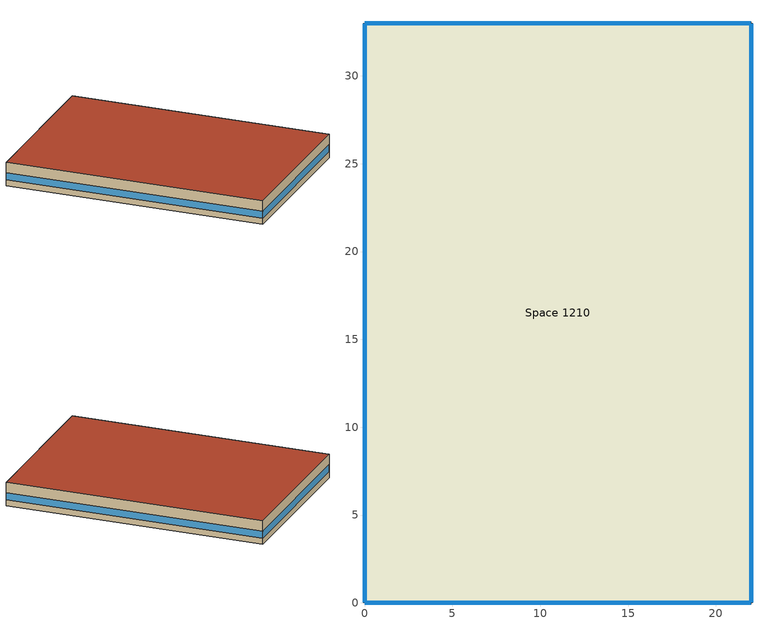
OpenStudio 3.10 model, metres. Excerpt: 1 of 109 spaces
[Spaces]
Space 1210
 floor ground: 22,33 22,0 0,0 0,33 z0
 wall outside: 0,33 0,0 22,0 22,33 0,33 z0:3.05
 window: 22,0.03 22,32.97 / 21.97,33 0.03,33 / 0,32.97 0,0.03 / 0.03,0 21.97,0 z0.76:1.68
 roof outside: 22,0 22,33 0,33 0,0 z3.05
[SizingPeriod:DesignDay] Barometric Pressure {Pa}=100893; Rain Indicator=No; Snow Indicator=No; Day of Month=21; Daylight Saving Time Indicator=No; Dry-Bulb Temperature Range Modifier Type=DefaultMultipliers
Name | Maximum Dry-Bulb Temperature {C} | Daily Dry-Bulb Temperature Range {deltaC} | Wind Speed {m/s} | Wind Direction {deg} | Sky Clearness | Month | Day Type | Humidity Condition Type | Wetbulb or DewPoint at Maximum Dry-Bulb {C} | Solar Model Indicator | ASHRAE Clear Sky Optical Depth for Beam Irradiance | ASHRAE Clear Sky Optical Depth for Diffuse Irradiance | Enthalpy at Maximum Dry-Bulb {J/kg}
Montreal Int'l Ann Htg Wind 99.6% Condns WS=>MCDB | -5.3 | 0 | 12.9 | 260 | 0 | 1 | WinterDesignDay | Wetbulb | -5.3 | ASHRAEClearSky
Montreal Int'l Ann Htg Wind 99% Condns WS=>MCDB | -7.9 | 0 | 11.5 | 260 | 0 | 1 | WinterDesignDay | Wetbulb | -7.9 | ASHRAEClearSky
Montreal Int'l Ann Clg .4% Condns DB=>MWB | 30 | 9.3 | 4.9 | 220 |  | 7 | SummerDesignDay | Wetbulb | 22.1 | ASHRAETau | 0.465 | 1.966
Montreal Int'l Ann Clg 1% Condns DB=>MWB | 28.5 | 9.3 | 4.9 | 220 |  | 7 | SummerDesignDay | Wetbulb | 21.1 | ASHRAETau | 0.465 | 1.966
Montreal Int'l Ann Clg 2% Condns DB=>MWB | 27.1 | 9.3 | 4.9 | 220 |  | 7 | SummerDesignDay | Wetbulb | 20.2 | ASHRAETau | 0.465 | 1.966
Montreal Int'l Ann Clg .4% Condns WB=>MDB | 28.1 | 9.3 | 4.9 | 220 |  | 7 | SummerDesignDay | Wetbulb | 23.2 | ASHRAETau | 0.465 | 1.966
Montreal Int'l Ann Clg 1% Condns WB=>MDB | 26.6 | 9.3 | 4.9 | 220 |  | 7 | SummerDesignDay | Wetbulb | 22.2 | ASHRAETau | 0.465 | 1.966
Montreal Int'l Ann Clg 2% Condns WB=>MDB | 25.6 | 9.3 | 4.9 | 220 |  | 7 | SummerDesignDay | Wetbulb | 21.4 | ASHRAETau | 0.465 | 1.966
Montreal Int'l Ann Clg .4% Condns DP=>MDB | 26 | 9.3 | 4.9 | 220 |  | 7 | SummerDesignDay | Dewpoint | 21.6 | ASHRAETau | 0.465 | 1.966
Montreal Int'l Ann Clg 1% Condns DP=>MDB | 25.2 | 9.3 | 4.9 | 220 |  | 7 | SummerDesignDay | Dewpoint | 20.7 | ASHRAETau | 0.465 | 1.966
Montreal Int'l Ann Clg 2% Condns DP=>MDB | 24.2 | 9.3 | 4.9 | 220 |  | 7 | SummerDesignDay | Dewpoint | 19.8 | ASHRAETau | 0.465 | 1.966
Montreal Int'l Ann Clg .4% Condns Enth=>MDB | 28.1 | 9.3 | 4.9 | 220 |  | 7 | SummerDesignDay | Enthalpy | 23 | ASHRAETau | 0.465 | 1.966 | 69300
Montreal Int'l Ann Clg 1% Condns Enth=>MDB | 26.7 | 9.3 | 4.9 | 220 |  | 7 | SummerDesignDay | Enthalpy | 23 | ASHRAETau | 0.465 | 1.966 | 65500
Montreal Int'l Ann Clg 2% Condns Enth=>MDB | 25.6 | 9.3 | 4.9 | 220 |  | 7 | SummerDesignDay | Enthalpy | 23 | ASHRAETau | 0.465 | 1.966 | 62300
[WaterUse:Equipment:Definition]
MURB_Service Hot Water GENERAL: Peak Flow Rate {m3/s}=1e-06; Target Temperature Schedule=60.0C Hot Water; Sensible Fraction Schedule=0.2 Hot Water Sensible Fraction; Latent Fraction Schedule=0.05 Hot Water Latent Fraction
[ZoneHVAC:PackagedTerminalAirConditioner] Availability Schedule=Always On Discrete hvac_library; Supply Air Flow Rate During Cooling Operation {m3/s}=Autosize; Supply Air Flow Rate During Heating Operation {m3/s}=Autosize; Supply Air Flow Rate When No Cooling or Heating is Needed {m3/s}=Autosize; No Load Supply Air Flow Rate Control Set To Low Speed=Yes; Outdoor Air Flow Rate During Cooling Operation {m3/s}=Autosize; Outdoor Air Flow Rate During Heating Operation {m3/s}=Autosize; Outdoor Air Flow Rate When No Cooling or Heating is Needed {m3/s}=Autosize; Fan Placement=DrawThrough; Supply Air Fan Operating Mode Schedule=Cycling PTAC Fan Mode Always Zero
Name | Supply Air Fan | Heating Coil | Cooling Coil
Cycling PTAC DX Clg Elec Htg 70 | Cycling Elec PTAC Fan 70 | Cycling PTAC Elec Htg Coil 70 | Cycling Elec PTAC 1 Spd DX Clg Coil 70
Cycling PTAC DX Clg Elec Htg 71 | Cycling Elec PTAC Fan 71 | Cycling PTAC Elec Htg Coil 71 | Cycling Elec PTAC 1 Spd DX Clg Coil 71
Cycling PTAC DX Clg Elec Htg 72 | Cycling Elec PTAC Fan 72 | Cycling PTAC Elec Htg Coil 72 | Cycling Elec PTAC 1 Spd DX Clg Coil 72
Cycling PTAC DX Clg Elec Htg 73 | Cycling Elec PTAC Fan 73 | Cycling PTAC Elec Htg Coil 73 | Cycling Elec PTAC 1 Spd DX Clg Coil 73
Cycling PTAC DX Clg Elec Htg 74 | Cycling Elec PTAC Fan 74 | Cycling PTAC Elec Htg Coil 74 | Cycling Elec PTAC 1 Spd DX Clg Coil 74
Cycling PTAC DX Clg Elec Htg 75 | Cycling Elec PTAC Fan 75 | Cycling PTAC Elec Htg Coil 75 | Cycling Elec PTAC 1 Spd DX Clg Coil 75
Cycling PTAC DX Clg Elec Htg 76 | Cycling Elec PTAC Fan 76 | Cycling PTAC Elec Htg Coil 76 | Cycling Elec PTAC 1 Spd DX Clg Coil 76
Cycling PTAC DX Clg Elec Htg 77 | Cycling Elec PTAC Fan 77 | Cycling PTAC Elec Htg Coil 77 | Cycling Elec PTAC 1 Spd DX Clg Coil 77
Cycling PTAC DX Clg Elec Htg 78 | Cycling Elec PTAC Fan 78 | Cycling PTAC Elec Htg Coil 78 | Cycling Elec PTAC 1 Spd DX Clg Coil 78
Cycling PTAC DX Clg Elec Htg 79 | Cycling Elec PTAC Fan 79 | Cycling PTAC Elec Htg Coil 79 | Cycling Elec PTAC 1 Spd DX Clg Coil 79
Cycling PTAC DX Clg Elec Htg 80 | Cycling Elec PTAC Fan 80 | Cycling PTAC Elec Htg Coil 80 | Cycling Elec PTAC 1 Spd DX Clg Coil 80
Cycling PTAC DX Clg Elec Htg 81 | Cycling Elec PTAC Fan 81 | Cycling PTAC Elec Htg Coil 81 | Cycling Elec PTAC 1 Spd DX Clg Coil 81
Cycling PTAC DX Clg Elec Htg 82 | Cycling Elec PTAC Fan 82 | Cycling PTAC Elec Htg Coil 82 | Cycling Elec PTAC 1 Spd DX Clg Coil 82
Cycling PTAC DX Clg Elec Htg 83 | Cycling Elec PTAC Fan 83 | Cycling PTAC Elec Htg Coil 83 | Cycling Elec PTAC 1 Spd DX Clg Coil 83
Cycling PTAC DX Clg Elec Htg 84 | Cycling Elec PTAC Fan 84 | Cycling PTAC Elec Htg Coil 84 | Cycling Elec PTAC 1 Spd DX Clg Coil 84
Cycling PTAC DX Clg Elec Htg 85 | Cycling Elec PTAC Fan 85 | Cycling PTAC Elec Htg Coil 85 | Cycling Elec PTAC 1 Spd DX Clg Coil 85
Cycling PTAC DX Clg Elec Htg 86 | Cycling Elec PTAC Fan 86 | Cycling PTAC Elec Htg Coil 86 | Cycling Elec PTAC 1 Spd DX Clg Coil 86
Cycling PTAC DX Clg Elec Htg 87 | Cycling Elec PTAC Fan 87 | Cycling PTAC Elec Htg Coil 87 | Cycling Elec PTAC 1 Spd DX Clg Coil 87
Cycling PTAC DX Clg Elec Htg 88 | Cycling Elec PTAC Fan 88 | Cycling PTAC Elec Htg Coil 88 | Cycling Elec PTAC 1 Spd DX Clg Coil 88
Cycling PTAC DX Clg Elec Htg 89 | Cycling Elec PTAC Fan 89 | Cycling PTAC Elec Htg Coil 89 | Cycling Elec PTAC 1 Spd DX Clg Coil 89
Cycling PTAC DX Clg Elec Htg 90 | Cycling Elec PTAC Fan 90 | Cycling PTAC Elec Htg Coil 90 | Cycling Elec PTAC 1 Spd DX Clg Coil 90
Cycling PTAC DX Clg Elec Htg 91 | Cycling Elec PTAC Fan 91 | Cycling PTAC Elec Htg Coil 91 | Cycling Elec PTAC 1 Spd DX Clg Coil 91
Cycling PTAC DX Clg Elec Htg 92 | Cycling Elec PTAC Fan 92 | Cycling PTAC Elec Htg Coil 92 | Cycling Elec PTAC 1 Spd DX Clg Coil 92
Cycling PTAC DX Clg Elec Htg 93 | Cycling Elec PTAC Fan 93 | Cycling PTAC Elec Htg Coil 93 | Cycling Elec PTAC 1 Spd DX Clg Coil 93
Cycling PTAC DX Clg Elec Htg 94 | Cycling Elec PTAC Fan 94 | Cycling PTAC Elec Htg Coil 94 | Cycling Elec PTAC 1 Spd DX Clg Coil 94
Cycling PTAC DX Clg Elec Htg 95 | Cycling Elec PTAC Fan 95 | Cycling PTAC Elec Htg Coil 95 | Cycling Elec PTAC 1 Spd DX Clg Coil 95
Cycling PTAC DX Clg Elec Htg 96 | Cycling Elec PTAC Fan 96 | Cycling PTAC Elec Htg Coil 96 | Cycling Elec PTAC 1 Spd DX Clg Coil 96
Cycling PTAC DX Clg Elec Htg 97 | Cycling Elec PTAC Fan 97 | Cycling PTAC Elec Htg Coil 97 | Cycling Elec PTAC 1 Spd DX Clg Coil 97
Cycling PTAC DX Clg Elec Htg 98 | Cycling Elec PTAC Fan 98 | Cycling PTAC Elec Htg Coil 98 | Cycling Elec PTAC 1 Spd DX Clg Coil 98
Cycling PTAC DX Clg Elec Htg 99 | Cycling Elec PTAC Fan 99 | Cycling PTAC Elec Htg Coil 99 | Cycling Elec PTAC 1 Spd DX Clg Coil 99
Cycling PTAC DX Clg Elec Htg 100 | Cycling Elec PTAC Fan 100 | Cycling PTAC Elec Htg Coil 100 | Cycling Elec PTAC 1 Spd DX Clg Coil 100
Cycling PTAC DX Clg Elec Htg 101 | Cycling Elec PTAC Fan 101 | Cycling PTAC Elec Htg Coil 101 | Cycling Elec PTAC 1 Spd DX Clg Coil 101
Cycling PTAC DX Clg Elec Htg 102 | Cycling Elec PTAC Fan 102 | Cycling PTAC Elec Htg Coil 102 | Cycling Elec PTAC 1 Spd DX Clg Coil 102
Cycling PTAC DX Clg Elec Htg 103 | Cycling Elec PTAC Fan 103 | Cycling PTAC Elec Htg Coil 103 | Cycling Elec PTAC 1 Spd DX Clg Coil 103
Cycling PTAC DX Clg Elec Htg 104 | Cycling Elec PTAC Fan 104 | Cycling PTAC Elec Htg Coil 104 | Cycling Elec PTAC 1 Spd DX Clg Coil 104
Cycling PTAC DX Clg Elec Htg 105 | Cycling Elec PTAC Fan 105 | Cycling PTAC Elec Htg Coil 105 | Cycling Elec PTAC 1 Spd DX Clg Coil 105
Cycling PTAC DX Clg Elec Htg 106 | Cycling Elec PTAC Fan 106 | Cycling PTAC Elec Htg Coil 106 | Cycling Elec PTAC 1 Spd DX Clg Coil 106
Cycling PTAC DX Clg Elec Htg 107 | Cycling Elec PTAC Fan 107 | Cycling PTAC Elec Htg Coil 107 | Cycling Elec PTAC 1 Spd DX Clg Coil 107
Cycling PTAC DX Clg Elec Htg 108 | Cycling Elec PTAC Fan 108 | Cycling PTAC Elec Htg Coil 108 | Cycling Elec PTAC 1 Spd DX Clg Coil 108
[Fan:OnOff] Availability Schedule=Always On Discrete hvac_library; Fan Total Efficiency=0.6; Pressure Rise {Pa}=250; Maximum Flow Rate {m3/s}=autosize; Motor Efficiency=0.8; Motor In Airstream Fraction=1; Fan Power Ratio Function of Speed Ratio Curve=Fan On Off Power Curve 15; Fan Efficiency Ratio Function of Speed Ratio Curve=Fan On Off Efficiency Curve 15
Cycling Elec PTAC Fan; Cycling Elec PTAC Fan 1; Cycling Elec PTAC Fan 2; Cycling Elec PTAC Fan 3; Cycling Elec PTAC Fan 4; Cycling Elec PTAC Fan 5; Cycling Elec PTAC Fan 6; Cycling Elec PTAC Fan 7; Cycling Elec PTAC Fan 8; Cycling Elec PTAC Fan 9; Cycling Elec PTAC Fan 10; Cycling Elec PTAC Fan 11; Cycling Elec PTAC Fan 12; Cycling Elec PTAC Fan 13; Cycling Elec PTAC Fan 14; Cycling Elec PTAC Fan 15; Cycling Elec PTAC Fan 16; Cycling Elec PTAC Fan 17; Cycling Elec PTAC Fan 18; Cycling Elec PTAC Fan 19; Cycling Elec PTAC Fan 20; Cycling Elec PTAC Fan 21; Cycling Elec PTAC Fan 22; Cycling Elec PTAC Fan 23; Cycling Elec PTAC Fan 24; Cycling Elec PTAC Fan 25; Cycling Elec PTAC Fan 26; Cycling Elec PTAC Fan 27; Cycling Elec PTAC Fan 28; Cycling Elec PTAC Fan 29; Cycling Elec PTAC Fan 30; Cycling Elec PTAC Fan 31; Cycling Elec PTAC Fan 32; Cycling Elec PTAC Fan 33; Cycling Elec PTAC Fan 34; Cycling Elec PTAC Fan 35; Cycling Elec PTAC Fan 36; Cycling Elec PTAC Fan 37; Cycling Elec PTAC Fan 38; Cycling Elec PTAC Fan 39; Cycling Elec PTAC Fan 40; Cycling Elec PTAC Fan 41; Cycling Elec PTAC Fan 42; Cycling Elec PTAC Fan 43; Cycling Elec PTAC Fan 44; Cycling Elec PTAC Fan 45; Cycling Elec PTAC Fan 46; Cycling Elec PTAC Fan 47; Cycling Elec PTAC Fan 48; Cycling Elec PTAC Fan 49; Cycling Elec PTAC Fan 50; Cycling Elec PTAC Fan 51; Cycling Elec PTAC Fan 52; Cycling Elec PTAC Fan 53; Cycling Elec PTAC Fan 54; Cycling Elec PTAC Fan 55; Cycling Elec PTAC Fan 56; Cycling Elec PTAC Fan 57; Cycling Elec PTAC Fan 58; Cycling Elec PTAC Fan 59; Cycling Elec PTAC Fan 60; Cycling Elec PTAC Fan 61; Cycling Elec PTAC Fan 62; Cycling Elec PTAC Fan 63; Cycling Elec PTAC Fan 64; Cycling Elec PTAC Fan 65; Cycling Elec PTAC Fan 66; Cycling Elec PTAC Fan 67; Cycling Elec PTAC Fan 68; Cycling Elec PTAC Fan 69; Cycling Elec PTAC Fan 70; Cycling Elec PTAC Fan 71; Cycling Elec PTAC Fan 72; Cycling Elec PTAC Fan 73; Cycling Elec PTAC Fan 74; Cycling Elec PTAC Fan 75; Cycling Elec PTAC Fan 76; Cycling Elec PTAC Fan 77; Cycling Elec PTAC Fan 78; Cycling Elec PTAC Fan 79; Cycling Elec PTAC Fan 80; Cycling Elec PTAC Fan 81; Cycling Elec PTAC Fan 82; Cycling Elec PTAC Fan 83; Cycling Elec PTAC Fan 84; Cycling Elec PTAC Fan 85; Cycling Elec PTAC Fan 86; Cycling Elec PTAC Fan 87; Cycling Elec PTAC Fan 88; Cycling Elec PTAC Fan 89; Cycling Elec PTAC Fan 90; Cycling Elec PTAC Fan 91; Cycling Elec PTAC Fan 92; Cycling Elec PTAC Fan 93; Cycling Elec PTAC Fan 94; Cycling Elec PTAC Fan 95; Cycling Elec PTAC Fan 96; Cycling Elec PTAC Fan 97; Cycling Elec PTAC Fan 98; Cycling Elec PTAC Fan 99; Cycling Elec PTAC Fan 100; Cycling Elec PTAC Fan 101; Cycling Elec PTAC Fan 102; Cycling Elec PTAC Fan 103; Cycling Elec PTAC Fan 104; Cycling Elec PTAC Fan 105; Cycling Elec PTAC Fan 106; Cycling Elec PTAC Fan 107; Cycling Elec PTAC Fan 108
[Coil:Heating:Electric] Availability Schedule=Always On Discrete hvac_library; Nominal Capacity {W}=1e-05
Cycling PTAC Elec Htg Coil; Cycling PTAC Elec Htg Coil 1; Cycling PTAC Elec Htg Coil 2; Cycling PTAC Elec Htg Coil 3; Cycling PTAC Elec Htg Coil 4; Cycling PTAC Elec Htg Coil 5; Cycling PTAC Elec Htg Coil 6; Cycling PTAC Elec Htg Coil 7; Cycling PTAC Elec Htg Coil 8; Cycling PTAC Elec Htg Coil 9; Cycling PTAC Elec Htg Coil 10; Cycling PTAC Elec Htg Coil 11; Cycling PTAC Elec Htg Coil 12; Cycling PTAC Elec Htg Coil 13; Cycling PTAC Elec Htg Coil 14; Cycling PTAC Elec Htg Coil 15; Cycling PTAC Elec Htg Coil 16; Cycling PTAC Elec Htg Coil 17; Cycling PTAC Elec Htg Coil 18; Cycling PTAC Elec Htg Coil 19; Cycling PTAC Elec Htg Coil 20; Cycling PTAC Elec Htg Coil 21; Cycling PTAC Elec Htg Coil 22; Cycling PTAC Elec Htg Coil 23; Cycling PTAC Elec Htg Coil 24; Cycling PTAC Elec Htg Coil 25; Cycling PTAC Elec Htg Coil 26; Cycling PTAC Elec Htg Coil 27; Cycling PTAC Elec Htg Coil 28; Cycling PTAC Elec Htg Coil 29; Cycling PTAC Elec Htg Coil 30; Cycling PTAC Elec Htg Coil 31; Cycling PTAC Elec Htg Coil 32; Cycling PTAC Elec Htg Coil 33; Cycling PTAC Elec Htg Coil 34; Cycling PTAC Elec Htg Coil 35; Cycling PTAC Elec Htg Coil 36; Cycling PTAC Elec Htg Coil 37; Cycling PTAC Elec Htg Coil 38; Cycling PTAC Elec Htg Coil 39; Cycling PTAC Elec Htg Coil 40; Cycling PTAC Elec Htg Coil 41; Cycling PTAC Elec Htg Coil 42; Cycling PTAC Elec Htg Coil 43; Cycling PTAC Elec Htg Coil 44; Cycling PTAC Elec Htg Coil 45; Cycling PTAC Elec Htg Coil 46; Cycling PTAC Elec Htg Coil 47; Cycling PTAC Elec Htg Coil 48; Cycling PTAC Elec Htg Coil 49; Cycling PTAC Elec Htg Coil 50; Cycling PTAC Elec Htg Coil 51; Cycling PTAC Elec Htg Coil 52; Cycling PTAC Elec Htg Coil 53; Cycling PTAC Elec Htg Coil 54; Cycling PTAC Elec Htg Coil 55; Cycling PTAC Elec Htg Coil 56; Cycling PTAC Elec Htg Coil 57; Cycling PTAC Elec Htg Coil 58; Cycling PTAC Elec Htg Coil 59; Cycling PTAC Elec Htg Coil 60; Cycling PTAC Elec Htg Coil 61; Cycling PTAC Elec Htg Coil 62; Cycling PTAC Elec Htg Coil 63; Cycling PTAC Elec Htg Coil 64; Cycling PTAC Elec Htg Coil 65; Cycling PTAC Elec Htg Coil 66; Cycling PTAC Elec Htg Coil 67; Cycling PTAC Elec Htg Coil 68; Cycling PTAC Elec Htg Coil 69; Cycling PTAC Elec Htg Coil 70; Cycling PTAC Elec Htg Coil 71; Cycling PTAC Elec Htg Coil 72; Cycling PTAC Elec Htg Coil 73; Cycling PTAC Elec Htg Coil 74; Cycling PTAC Elec Htg Coil 75; Cycling PTAC Elec Htg Coil 76; Cycling PTAC Elec Htg Coil 77; Cycling PTAC Elec Htg Coil 78; Cycling PTAC Elec Htg Coil 79; Cycling PTAC Elec Htg Coil 80; Cycling PTAC Elec Htg Coil 81; Cycling PTAC Elec Htg Coil 82; Cycling PTAC Elec Htg Coil 83; Cycling PTAC Elec Htg Coil 84; Cycling PTAC Elec Htg Coil 85; Cycling PTAC Elec Htg Coil 86; Cycling PTAC Elec Htg Coil 87; Cycling PTAC Elec Htg Coil 88; Cycling PTAC Elec Htg Coil 89; Cycling PTAC Elec Htg Coil 90; Cycling PTAC Elec Htg Coil 91; Cycling PTAC Elec Htg Coil 92; Cycling PTAC Elec Htg Coil 93; Cycling PTAC Elec Htg Coil 94; Cycling PTAC Elec Htg Coil 95; Cycling PTAC Elec Htg Coil 96; Cycling PTAC Elec Htg Coil 97; Cycling PTAC Elec Htg Coil 98; Cycling PTAC Elec Htg Coil 99; Cycling PTAC Elec Htg Coil 100; Cycling PTAC Elec Htg Coil 101; Cycling PTAC Elec Htg Coil 102; Cycling PTAC Elec Htg Coil 103; Cycling PTAC Elec Htg Coil 104; Cycling PTAC Elec Htg Coil 105; Cycling PTAC Elec Htg Coil 106; Cycling PTAC Elec Htg Coil 107; Cycling PTAC Elec Htg Coil 108
[Coil:Cooling:DX:SingleSpeed] Availability Schedule=Always On Discrete hvac_library; Rated Total Cooling Capacity {W}=autosize; Rated Sensible Heat Ratio=autosize; Rated COP {W/W}=3; Rated Air Flow Rate {m3/s}=autosize; Rated Evaporator Fan Power Per Volume Flow Rate 2017 {W/(m3/s)}=773.3; Rated Evaporator Fan Power Per Volume Flow Rate 2023 {W/(m3/s)}=934.4; Total Cooling Capacity Function of Temperature Curve=Curve Biquadratic 29; Total Cooling Capacity Function of Flow Fraction Curve=Curve Quadratic 35; Energy Input Ratio Function of Temperature Curve=Curve Biquadratic 30; Energy Input Ratio Function of Flow Fraction Curve=Curve Quadratic 36; Part Load Fraction Correlation Curve=Curve Quadratic 37; Minimum Outdoor Dry-Bulb Temperature for Compressor Operation {C}=-25; Nominal Time for Condensate Removal to Begin {s}=0; Ratio of Initial Moisture Evaporation Rate and Steady State Latent Capacity=0; Maximum Cycling Rate {cycles/hr}=0; Latent Capacity Time Constant {s}=0; Condenser Type=AirCooled; Evaporative Condenser Effectiveness=0; Evaporative Condenser Air Flow Rate {m3/s}=Autosize; Evaporative Condenser Pump Rated Power Consumption {W}=Autosize; Crankcase Heater Capacity {W}=0; Maximum Outdoor Dry-Bulb Temperature for Crankcase Heater Operation {C}=0; Basin Heater Capacity {W/K}=0; Basin Heater Setpoint Temperature {C}=10
Cycling Elec PTAC 1 Spd DX Clg Coil; Cycling Elec PTAC 1 Spd DX Clg Coil 1; Cycling Elec PTAC 1 Spd DX Clg Coil 2; Cycling Elec PTAC 1 Spd DX Clg Coil 3; Cycling Elec PTAC 1 Spd DX Clg Coil 4; Cycling Elec PTAC 1 Spd DX Clg Coil 5; Cycling Elec PTAC 1 Spd DX Clg Coil 6; Cycling Elec PTAC 1 Spd DX Clg Coil 7; Cycling Elec PTAC 1 Spd DX Clg Coil 8; Cycling Elec PTAC 1 Spd DX Clg Coil 9; Cycling Elec PTAC 1 Spd DX Clg Coil 10; Cycling Elec PTAC 1 Spd DX Clg Coil 11; Cycling Elec PTAC 1 Spd DX Clg Coil 12; Cycling Elec PTAC 1 Spd DX Clg Coil 13; Cycling Elec PTAC 1 Spd DX Clg Coil 14; Cycling Elec PTAC 1 Spd DX Clg Coil 15; Cycling Elec PTAC 1 Spd DX Clg Coil 16; Cycling Elec PTAC 1 Spd DX Clg Coil 17; Cycling Elec PTAC 1 Spd DX Clg Coil 18; Cycling Elec PTAC 1 Spd DX Clg Coil 19; Cycling Elec PTAC 1 Spd DX Clg Coil 20; Cycling Elec PTAC 1 Spd DX Clg Coil 21; Cycling Elec PTAC 1 Spd DX Clg Coil 22; Cycling Elec PTAC 1 Spd DX Clg Coil 23; Cycling Elec PTAC 1 Spd DX Clg Coil 24; Cycling Elec PTAC 1 Spd DX Clg Coil 25; Cycling Elec PTAC 1 Spd DX Clg Coil 26; Cycling Elec PTAC 1 Spd DX Clg Coil 27; Cycling Elec PTAC 1 Spd DX Clg Coil 28; Cycling Elec PTAC 1 Spd DX Clg Coil 29; Cycling Elec PTAC 1 Spd DX Clg Coil 30; Cycling Elec PTAC 1 Spd DX Clg Coil 31; Cycling Elec PTAC 1 Spd DX Clg Coil 32; Cycling Elec PTAC 1 Spd DX Clg Coil 33; Cycling Elec PTAC 1 Spd DX Clg Coil 34; Cycling Elec PTAC 1 Spd DX Clg Coil 35; Cycling Elec PTAC 1 Spd DX Clg Coil 36; Cycling Elec PTAC 1 Spd DX Clg Coil 37; Cycling Elec PTAC 1 Spd DX Clg Coil 38; Cycling Elec PTAC 1 Spd DX Clg Coil 39; Cycling Elec PTAC 1 Spd DX Clg Coil 40; Cycling Elec PTAC 1 Spd DX Clg Coil 41; Cycling Elec PTAC 1 Spd DX Clg Coil 42; Cycling Elec PTAC 1 Spd DX Clg Coil 43; Cycling Elec PTAC 1 Spd DX Clg Coil 44; Cycling Elec PTAC 1 Spd DX Clg Coil 45; Cycling Elec PTAC 1 Spd DX Clg Coil 46; Cycling Elec PTAC 1 Spd DX Clg Coil 47; Cycling Elec PTAC 1 Spd DX Clg Coil 48; Cycling Elec PTAC 1 Spd DX Clg Coil 49; Cycling Elec PTAC 1 Spd DX Clg Coil 50; Cycling Elec PTAC 1 Spd DX Clg Coil 51; Cycling Elec PTAC 1 Spd DX Clg Coil 52; Cycling Elec PTAC 1 Spd DX Clg Coil 53; Cycling Elec PTAC 1 Spd DX Clg Coil 54; Cycling Elec PTAC 1 Spd DX Clg Coil 55; Cycling Elec PTAC 1 Spd DX Clg Coil 56; Cycling Elec PTAC 1 Spd DX Clg Coil 57; Cycling Elec PTAC 1 Spd DX Clg Coil 58; Cycling Elec PTAC 1 Spd DX Clg Coil 59; Cycling Elec PTAC 1 Spd DX Clg Coil 60; Cycling Elec PTAC 1 Spd DX Clg Coil 61; Cycling Elec PTAC 1 Spd DX Clg Coil 62; Cycling Elec PTAC 1 Spd DX Clg Coil 63; Cycling Elec PTAC 1 Spd DX Clg Coil 64; Cycling Elec PTAC 1 Spd DX Clg Coil 65; Cycling Elec PTAC 1 Spd DX Clg Coil 66; Cycling Elec PTAC 1 Spd DX Clg Coil 67; Cycling Elec PTAC 1 Spd DX Clg Coil 68; Cycling Elec PTAC 1 Spd DX Clg Coil 69; Cycling Elec PTAC 1 Spd DX Clg Coil 70; Cycling Elec PTAC 1 Spd DX Clg Coil 71; Cycling Elec PTAC 1 Spd DX Clg Coil 72; Cycling Elec PTAC 1 Spd DX Clg Coil 73; Cycling Elec PTAC 1 Spd DX Clg Coil 74; Cycling Elec PTAC 1 Spd DX Clg Coil 75; Cycling Elec PTAC 1 Spd DX Clg Coil 76; Cycling Elec PTAC 1 Spd DX Clg Coil 77; Cycling Elec PTAC 1 Spd DX Clg Coil 78; Cycling Elec PTAC 1 Spd DX Clg Coil 79; Cycling Elec PTAC 1 Spd DX Clg Coil 80; Cycling Elec PTAC 1 Spd DX Clg Coil 81; Cycling Elec PTAC 1 Spd DX Clg Coil 82; Cycling Elec PTAC 1 Spd DX Clg Coil 83; Cycling Elec PTAC 1 Spd DX Clg Coil 84; Cycling Elec PTAC 1 Spd DX Clg Coil 85; Cycling Elec PTAC 1 Spd DX Clg Coil 86; Cycling Elec PTAC 1 Spd DX Clg Coil 87; Cycling Elec PTAC 1 Spd DX Clg Coil 88; Cycling Elec PTAC 1 Spd DX Clg Coil 89; Cycling Elec PTAC 1 Spd DX Clg Coil 90; Cycling Elec PTAC 1 Spd DX Clg Coil 91; Cycling Elec PTAC 1 Spd DX Clg Coil 92; Cycling Elec PTAC 1 Spd DX Clg Coil 93; Cycling Elec PTAC 1 Spd DX Clg Coil 94; Cycling Elec PTAC 1 Spd DX Clg Coil 95; Cycling Elec PTAC 1 Spd DX Clg Coil 96; Cycling Elec PTAC 1 Spd DX Clg Coil 97; Cycling Elec PTAC 1 Spd DX Clg Coil 98; Cycling Elec PTAC 1 Spd DX Clg Coil 99; Cycling Elec PTAC 1 Spd DX Clg Coil 100; Cycling Elec PTAC 1 Spd DX Clg Coil 101; Cycling Elec PTAC 1 Spd DX Clg Coil 102; Cycling Elec PTAC 1 Spd DX Clg Coil 103; Cycling Elec PTAC 1 Spd DX Clg Coil 104; Cycling Elec PTAC 1 Spd DX Clg Coil 105; Cycling Elec PTAC 1 Spd DX Clg Coil 106; Cycling Elec PTAC 1 Spd DX Clg Coil 107; Cycling Elec PTAC 1 Spd DX Clg Coil 108
[Schedule:Constant]
Always On Discrete hvac_library: Value=1
[Schedule:Ruleset]
Name | Default Day Schedule
60.0C Hot Water | Schedule Day 46
0.2 Hot Water Sensible Fraction | Schedule Day 47
0.05 Hot Water Latent Fraction | Schedule Day 48
ESTAR MFHR DHW Fraction Schedule | ESTAR MFHR DHW Schedule Day
Cycling PTAC Fan Mode Always Zero | Cycling PTAC Fan Mode Sch Default
[Schedule:Day]
Schedule Day 46: No, 24, 0, 60
Schedule Day 47: No, 24, 0, 0.2
Schedule Day 48: No, 24, 0, 0.05
ESTAR MFHR DHW Schedule Day: No, 6, 0, 0.05, 7, 0, 0.3, 8, 0, 0.5, 9, 0, 0.4, 11, 0, 0.3, 12, 0, 0.35, 13, 0, 0.4, 15, 0, 0.35, 17, 0, 0.3, 19, 0, 0.5, 20, 0, 0.4, 21, 0, 0.35, 22, 0, 0.45, 23, 0, 0.3, 24, 0, 0.05
Cycling PTAC Fan Mode Sch Default: No, 24, 0, 0
[Curve:Exponent]
Fan On Off Power Curve 15: Coefficient1 Constant=1; Coefficient2 Constant=0; Coefficient3 Constant=0; Minimum Value of x=0; Maximum Value of x=1
[Curve:Cubic]
Fan On Off Efficiency Curve 15: Coefficient1 Constant=1; Coefficient2 x=0; Coefficient3 x**2=0; Coefficient4 x**3=0; Minimum Value of x=0; Maximum Value of x=1
[Curve:Biquadratic] Minimum Value of x=17; Maximum Value of x=22; Minimum Value of y=13; Maximum Value of y=46
Name | Coefficient1 Constant | Coefficient2 x | Coefficient3 x**2 | Coefficient4 y | Coefficient5 y**2 | Coefficient6 x*y
Curve Biquadratic 29 | 0.942588 | 0.00954335 | 0.00068377 | -0.0110427 | 5.249e-06 | -9.72e-06
Curve Biquadratic 30 | 0.342414 | 0.034885 | -0.0006237 | 0.00497722 | 0.000437951 | -0.000728028
[Curve:Quadratic]
Name | Coefficient1 Constant | Coefficient2 x | Coefficient3 x**2 | Minimum Value of x | Maximum Value of x
Curve Quadratic 35 | 0.8 | 0.2 | 0 | 0.5 | 1.5
Curve Quadratic 36 | 1.1552 | -0.1808 | 0.0256 | 0.5 | 1.5
Curve Quadratic 37 | 0.85 | 0.15 | 0 | 0 | 1
